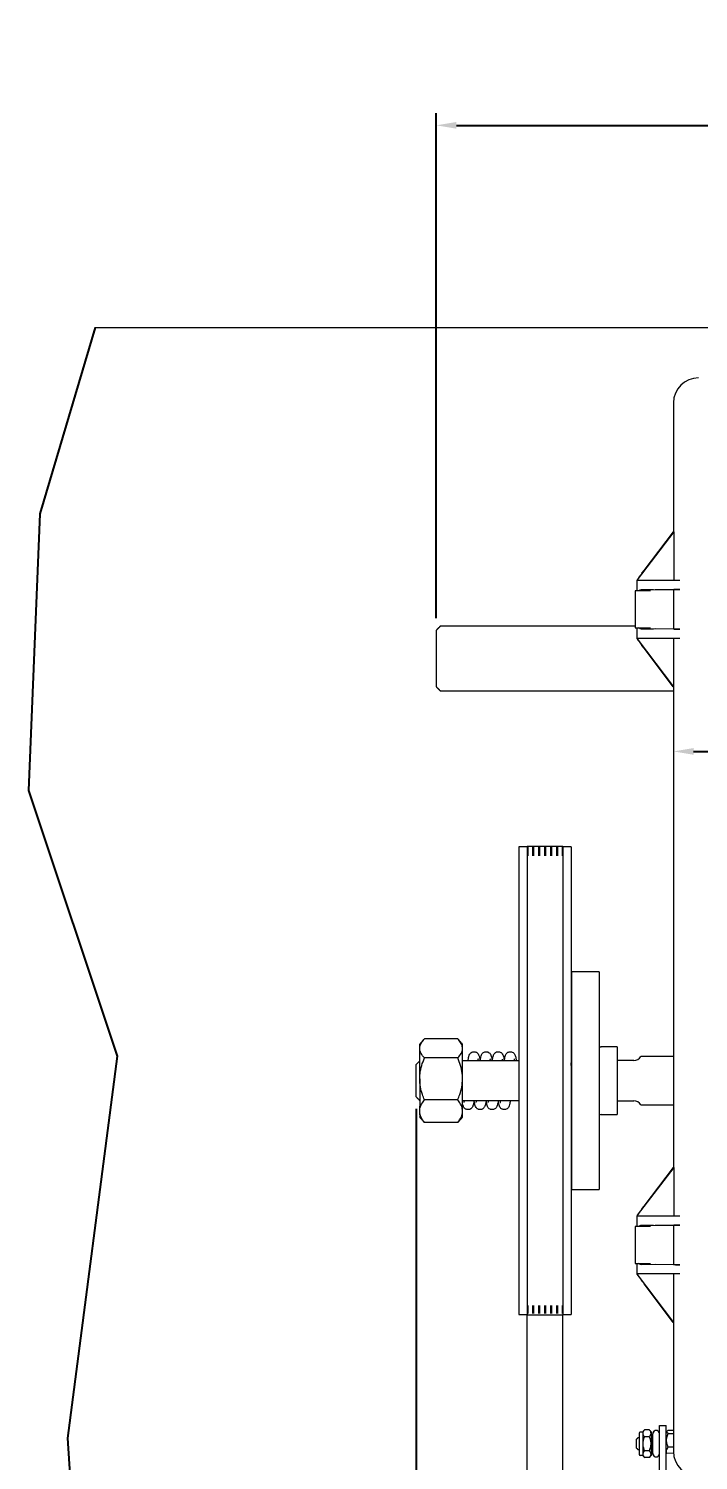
# Model space of a CAD drawing. Extents: x 4.1 to 67.2, y 8.2 to 41.8.
# Drawn here: x 4.11 to 14.49, y 19.46 to 41.64 of the extents above; entities that cross this region are included whole.
import ezdxf

# ---------------------------------------------------------------- set-up
doc = ezdxf.new("R2010")
doc.units = 0
doc.header["$LTSCALE"] = 0.5
doc.header["$MEASUREMENT"] = 0
doc.layers.get('Defpoints').update_dxf_attribs({"linetype": 'CONTINUOUS'})
doc.layers.add('DIM', color=1, linetype='CONTINUOUS')
doc.layers.add('OBJ', color=3, linetype='CONTINUOUS')
doc.styles.add('ROMANS', font='romans.shx', dxfattribs={"width": 0.9, "height": 0.375})
doc.dimstyles.new('GENIE', dxfattribs={"dimscale": 2, "dimtxt": 0.25, "dimasz": 0.156, "dimexe": 0.095, "dimexo": 0.0925, "dimgap": 0.095, "dimtad": 0, "dimtih": 1, "dimtoh": 1, "dimdec": 5, "dimzin": 4, "dimdsep": 46, "dimlunit": 5, "dimtxsty": 'ROMANS', "dimcen": 0.09, "dimadec": 0, "dimazin": 0, "dimtfac": 1, "dimtdec": 5, "dimtofl": 0, "dimtmove": 0, "dimatfit": 3, "dimfxl": 0, "dimfrac": 2, "dimtolj": 1, "dimtzin": 4, "dimarcsym": 0})

# ---------------------------------------------------------------- blocks, each defined once
blk = doc.blocks.new('*D24')
at = {"layer": 'Defpoints', "color": 0}
for p in [(10.43, 40.146), (10.43, 32.323), (26.43, 32.323)]:
    blk.add_point(p, dxfattribs=at)
at = {"layer": 'DIM', "color": 0, "lineweight": -2}
for p, q in [((10.43, 32.508), (10.43, 40.336)), ((26.43, 32.508), (26.43, 40.336)), ((10.742, 40.146), (14.855, 40.146)), ((26.118, 40.146), (20.009, 40.146))]:
    blk.add_line(p, q, dxfattribs=at)
at = {"layer": 'DIM', "color": 0}
for points in [[(10.742, 40.198), (10.742, 40.094), (10.43, 40.146)], [(26.118, 40.198), (26.118, 40.094), (26.43, 40.146)]]:
    blk.add_solid(points, dxfattribs=at)
at = {"layer": 'DIM', "color": 0, "insert": (17.432, 40.146), "char_height": 0.375, "attachment_point": 5, "style": 'ROMANS'}
blk.add_mtext('\\A1;16\\POPERATOR OUTOUT\\PSHAFT LENGTH', dxfattribs=at)
blk = doc.blocks.new('*D25')
at = {"layer": 'Defpoints', "color": 0}
for p in [(22.754, 30.444), (14.107, 19.609), (22.754, 19.597)]:
    blk.add_point(p, dxfattribs=at)
at = {"layer": 'DIM', "color": 0, "lineweight": -2}
for p, q in [((14.419, 30.444), (16.979, 30.444)), ((22.442, 30.444), (19.561, 30.444))]:
    blk.add_line(p, q, dxfattribs=at)
at = {"layer": 'DIM', "color": 0}
for points in [[(14.419, 30.496), (14.419, 30.392), (14.107, 30.444)], [(22.442, 30.496), (22.442, 30.392), (22.754, 30.444)]]:
    blk.add_solid(points, dxfattribs=at)
at = {"layer": 'DIM', "color": 0, "insert": (18.27, 30.444), "char_height": 0.375, "attachment_point": 5, "style": 'ROMANS'}
blk.add_mtext('\\A1;8 11/16', dxfattribs=at)
blk = doc.blocks.new('*D31')
at = {"layer": 'Defpoints', "color": 0}
for p in [(10.117, 25.089), (26.913, 25.089), (26.913, 9.396)]:
    blk.add_point(p, dxfattribs=at)
at = {"layer": 'DIM', "color": 0, "lineweight": -2}
for p, q in [((10.117, 24.904), (10.117, 9.206)), ((26.913, 24.904), (26.913, 9.206)), ((10.429, 9.396), (16.22, 9.396)), ((26.601, 9.396), (20.827, 9.396))]:
    blk.add_line(p, q, dxfattribs=at)
at = {"layer": 'DIM', "color": 0}
for points in [[(10.429, 9.448), (10.429, 9.344), (10.117, 9.396)], [(26.601, 9.448), (26.601, 9.344), (26.913, 9.396)]]:
    blk.add_solid(points, dxfattribs=at)
at = {"layer": 'DIM', "color": 0, "insert": (18.524, 9.396), "char_height": 0.375, "attachment_point": 5, "style": 'ROMANS'}
blk.add_mtext('\\A1;16 13/16\\POVERALL LENGTH', dxfattribs=at)

msp = doc.modelspace()

# ---------------------------------------------------------------- linework, layer by layer
at = {"layer": 'OBJ', "linetype": 'Continuous', "lineweight": 15}
for p, q in [((5.139267, 37.016032), (20.905479, 37.016032)), ((14.107078, 35.84658), (14.107078, 33.842854)), ((14.112635, 33.846581), (13.543875, 33.105559)), ((13.651136, 33.248821), (14.109237, 33.84567)), ((14.107571, 33.84567), (14.10827, 33.846581)), ((14.107571, 33.846581), (14.107571, 33.84567)), ((14.111556, 33.846581), (14.107571, 33.846581)), ((14.109237, 33.84567), (14.107571, 33.84567)), ((14.112635, 33.846581), (14.111556, 33.846581)), ((14.112635, 33.846581), (14.112635, 33.096581)), ((13.53708, 33.096581), (13.53708, 32.934081)), ((13.53708, 33.096581), (13.563212, 33.096581)), ((13.543875, 33.105559), (13.543875, 33.096581)), ((13.563212, 33.096581), (14.2049, 33.096581)), ((13.618142, 33.20691), (13.650666, 33.248821)), ((13.650666, 33.248183), (13.618142, 33.205798)), ((13.618142, 33.205798), (13.618142, 33.20691)), ((13.650666, 33.248183), (13.651136, 33.248821)), ((13.651136, 33.248821), (13.650666, 33.248821)), ((13.650666, 33.248821), (13.650666, 33.248183)), ((13.750042, 32.934081), (13.512078, 32.934081)), ((13.607507, 32.947738), (14.2049, 32.95367)), ((14.107078, 32.949324), (13.824975, 32.946579)), ((14.111556, 32.951563), (14.107078, 32.949324)), ((14.107078, 32.949324), (14.107078, 32.343835)), ((10.430476, 31.444279), (10.430476, 32.323279)), ((13.512078, 32.359079), (13.750042, 32.359079)), ((13.53708, 32.359079), (13.53708, 32.196579)), ((13.563212, 32.196579), (13.53708, 32.196579)), ((13.543369, 32.188215), (13.543369, 32.196579)), ((13.543369, 32.188215), (14.106351, 31.446579)), ((14.2049, 32.196579), (13.563212, 32.196579)), ((14.2049, 32.339494), (13.607507, 32.345421)), ((13.824975, 32.346581), (14.107078, 32.343835)), ((14.107078, 32.343835), (14.111556, 32.341596)), ((14.111908, 31.446579), (14.111908, 32.196579)), ((10.430476, 31.986423), (10.430476, 32.021735)), ((13.650666, 32.043357), (13.617818, 32.086629)), ((14.103685, 31.446579), (13.650666, 32.043357)), ((14.103685, 31.446579), (14.106351, 31.446579)), ((14.111908, 31.446579), (14.106351, 31.446579)), ((14.107078, 31.446579), (14.107078, 23.992854)), ((11.711178, 28.963473), (11.711178, 21.735884)), ((11.711178, 28.95708), (11.711178, 28.957752)), ((11.840675, 28.972019), (11.839675, 21.718476)), ((11.840675, 28.963412), (11.839675, 28.963473)), ((11.84718, 28.958254), (11.84718, 28.82482)), ((11.923178, 28.958254), (11.923178, 28.82482)), ((11.939178, 28.958254), (11.939178, 28.82482)), ((12.015176, 28.958254), (12.015176, 28.82482)), ((12.03118, 28.958254), (12.03118, 28.82482)), ((12.107178, 28.958254), (12.107178, 28.82482)), ((12.123178, 28.958254), (12.123178, 28.82482)), ((12.199176, 28.958254), (12.199176, 28.82482)), ((12.21518, 28.958254), (12.21518, 28.82482)), ((12.291178, 28.958254), (12.291178, 28.82482)), ((12.307178, 28.958254), (12.307178, 28.82482)), ((12.383176, 28.958254), (12.383176, 28.82482)), ((12.392675, 28.972019), (12.392675, 21.718476)), ((12.520177, 28.963473), (12.520177, 21.729703)), ((12.528179, 27.028476), (12.528179, 25.486926)), ((12.953179, 27.028476), (12.953179, 23.653473)), ((10.761979, 25.990492), (10.246976, 25.990492)), ((10.171977, 25.369266), (10.171977, 25.90425)), ((10.836977, 25.842064), (10.836977, 25.90425)), ((10.836977, 25.369266), (10.836977, 25.842064)), ((13.233176, 25.865974), (13.233176, 25.579609)), ((10.116979, 25.340975), (10.116979, 25.592976)), ((10.761979, 25.693637), (10.246976, 25.693637)), ((12.520994, 25.617362), (12.521041, 25.615714)), ((13.233176, 25.579609), (13.233176, 25.10234)), ((10.116979, 25.088974), (10.116979, 25.340975)), ((10.171977, 25.369266), (10.171977, 24.944848)), ((10.836977, 24.868952), (10.836977, 25.369266)), ((12.528123, 25.488259), (12.52817, 25.486616)), ((12.528177, 25.486272), (12.528168, 25.486616)), ((12.528177, 25.461259), (12.528168, 25.461602)), ((12.528179, 25.486274), (12.528179, 25.461259)), ((12.528179, 25.461259), (12.528179, 25.46123)), ((12.528179, 25.461259), (12.528179, 23.659739)), ((13.233176, 25.10234), (13.233176, 24.815975)), ((10.171977, 24.814824), (10.171977, 24.944848)), ((10.761979, 25.044896), (10.246976, 25.044896)), ((10.836977, 24.77925), (10.836977, 24.868952)), ((10.171977, 24.814824), (10.171977, 24.77925)), ((10.761979, 24.693009), (10.246976, 24.693009)), ((14.112635, 23.99658), (13.543875, 23.255558)), ((13.651136, 23.398821), (14.109237, 23.995674)), ((14.107571, 23.995674), (14.10827, 23.99658)), ((14.107571, 23.99658), (14.107571, 23.995674)), ((14.111556, 23.99658), (14.107571, 23.99658)), ((14.109237, 23.995674), (14.107571, 23.995674)), ((14.112635, 23.99658), (14.111556, 23.99658)), ((14.112635, 23.99658), (14.112635, 23.24658)), ((12.528168, 23.655024), (12.528177, 23.659376)), ((12.528168, 23.65305), (12.528177, 23.657402)), ((12.528179, 23.659739), (12.528179, 23.659377)), ((12.528179, 23.659377), (12.528179, 23.657401)), ((12.528179, 23.657401), (12.528179, 23.653473)), ((13.618142, 23.35691), (13.650666, 23.398821)), ((13.650666, 23.398182), (13.618142, 23.355797)), ((13.618142, 23.355797), (13.618142, 23.35691)), ((13.650666, 23.398182), (13.651136, 23.398821)), ((13.650666, 23.398821), (13.650666, 23.398182)), ((13.651136, 23.398821), (13.650666, 23.398821)), ((13.750042, 23.08408), (13.512078, 23.08408)), ((13.53708, 23.24658), (13.53708, 23.08408)), ((13.53708, 23.24658), (13.563212, 23.24658)), ((13.543875, 23.255558), (13.543875, 23.24658)), ((13.563212, 23.24658), (14.2049, 23.24658)), ((13.607507, 23.097742), (14.2049, 23.10367)), ((14.107078, 23.099324), (13.824975, 23.096583)), ((14.111556, 23.101562), (14.107078, 23.099324)), ((14.107078, 23.099324), (14.107078, 22.493834)), ((13.512078, 22.509078), (13.750042, 22.509078)), ((13.53708, 22.509078), (13.53708, 22.346583)), ((14.2049, 22.489493), (13.607507, 22.495421)), ((13.824975, 22.49658), (14.107078, 22.493834)), ((14.107078, 22.493834), (14.111556, 22.491596)), ((13.563212, 22.346583), (13.53708, 22.346583)), ((13.543369, 22.338215), (13.543369, 22.346583)), ((13.543369, 22.338215), (14.106351, 21.596583)), ((14.2049, 22.346583), (13.563212, 22.346583)), ((14.103685, 21.596583), (13.650666, 22.193357)), ((14.111908, 21.596583), (14.111908, 22.346583)), ((11.84718, 21.857129), (11.84718, 21.734908)), ((11.923178, 21.857129), (11.923178, 21.734908)), ((11.939178, 21.857129), (11.939178, 21.734908)), ((12.015176, 21.857129), (12.015176, 21.734908)), ((12.03118, 21.857129), (12.03118, 21.734908)), ((12.107178, 21.857129), (12.107178, 21.734908)), ((12.123178, 21.857129), (12.123178, 21.734908)), ((12.199176, 21.857129), (12.199176, 21.734908)), ((12.21518, 21.857129), (12.21518, 21.734908)), ((12.291178, 21.857129), (12.291178, 21.734908)), ((12.307178, 21.857129), (12.307178, 21.734908)), ((12.383176, 21.857129), (12.383176, 21.734908)), ((11.711178, 21.735884), (11.711178, 21.718476)), ((11.84068, 16.798892), (11.839675, 21.718476)), ((12.392675, 16.798892), (12.392675, 21.718476)), ((12.520177, 21.729703), (12.520177, 21.718476)), ((14.103685, 21.596583), (14.106351, 21.596583)), ((14.111908, 21.596583), (14.106351, 21.596583)), ((14.107078, 21.596583), (14.107078, 19.596579)), ((13.890376, 17.265559), (13.890376, 20.000089)), ((13.994979, 17.251352), (13.994979, 20.000089)), ((13.529979, 19.781597), (13.529979, 19.651596)), ((13.572481, 19.878103), (13.572481, 19.555091)), ((13.629974, 19.898103), (13.629974, 19.53509)), ((13.729978, 19.93307), (13.659973, 19.93307)), ((13.729978, 19.821574), (13.659973, 19.821574)), ((13.759977, 19.898103), (13.759977, 19.53509)), ((13.787377, 19.562097), (13.787377, 19.871096)), ((13.787377, 19.562097), (13.787377, 19.871096)), ((14.024979, 19.924421), (14.107055, 19.924421)), ((14.024979, 19.873072), (14.107055, 19.873072)), ((13.729978, 19.6051), (13.659973, 19.6051)), ((13.759977, 19.563133), (13.787377, 19.563133)), ((14.002395, 19.569622), (14.109283, 19.572299)), ((14.024979, 19.665247), (14.107055, 19.665247)), ((13.729978, 19.500123), (13.659973, 19.500123))]:
    msp.add_line(p, q, dxfattribs=at)
at = {"layer": 'OBJ'}
msp.add_lwpolyline([(5.139267, 37.016032), (4.280848, 34.125838), (4.109164, 29.837582), (5.482636, 25.720856), (4.710058, 19.803063), (5.053427, 14.571391), (6.033586, 12.612827)], dxfattribs=at)
at = {"layer": 'OBJ', "linetype": 'Continuous', "lineweight": 15}
for centre, radius, start, end in [((14.492987, 35.84658), 0.385909, 90, 180), ((12.984427, 25.897224), 0.03125, 180, 270), ((13.491977, 25.777974), 0.125, 270, 330), ((13.491977, 24.903974), 0.125, 30, 90), ((12.984427, 24.784724), 0.03125, 90, 180), ((13.592477, 19.878103), 0.02, 90, 180), ((13.838877, 19.871096), 0.0515, 0, 180), ((13.838877, 19.871097), 0.0515, 118.5704506, 180), ((13.592477, 19.55509), 0.02, 180, 270), ((13.838877, 19.562097), 0.0515, 180, 241.5933844), ((13.838877, 19.562096), 0.0515, 180, 0), ((14.492987, 19.59658), 0.385909, 180, 270)]:
    msp.add_arc(centre, radius, start, end, dxfattribs=at)
for centre, major_axis, ratio, start_param, end_param in [((13.657077, 33.254805), (0.124992, 0.166179), 0.008384536, 1.869457154, 2.692490846), ((13.657077, 32.946579), (0.142, 0), 0.008726868, 0.001044726, 1.927383421), ((14.486498, 32.951507), (0.375, 0), 0.008726868, 2.420268055, 3.124139361), ((13.657077, 32.036664), (-0.124992, 0.167957), 0.008359396, 0.439495111, 1.262528803), ((13.657077, 32.346582), (0.142, 0), 0.008726868, 4.355801886, 6.282140581), ((14.486498, 32.341653), (0.375, 0), 0.008726868, 3.159045946, 3.862917252), ((13.657077, 23.404805), (0.124992, 0.166179), 0.008384536, 1.869457154, 2.692490846), ((13.657077, 23.096579), (0.142, 0), 0.008726868, 0.001044726, 1.927383421), ((14.486498, 23.101507), (0.375, 0), 0.008726868, 2.420268055, 3.124139361), ((14.486498, 22.491653), (0.375, 0), 0.008726868, 3.159045946, 3.862917252), ((13.657077, 22.186664), (-0.124992, 0.167957), 0.008359396, 0.439495111, 1.262528803)]:
    msp.add_ellipse(centre, major_axis=major_axis, ratio=ratio, start_param=start_param, end_param=end_param, dxfattribs=at)
for points in [[(13.512078, 32.934081), (13.512078, 32.359079)], [(10.49048, 32.383282), (10.430476, 32.323279)], [(13.512078, 32.383282), (10.49048, 32.383282)], [(10.430476, 31.444279), (10.49048, 31.38428)], [(10.49048, 31.38428), (14.107078, 31.38428)], [(11.839675, 28.963473), (11.711178, 28.963473)], [(12.392675, 28.972019), (11.840675, 28.972019)], [(12.520177, 28.963473), (12.392675, 28.963473)], [(12.520905, 28.687306), (12.521041, 28.656884)], [(12.953179, 27.028476), (12.528179, 27.028476)], [(10.171977, 25.90425), (10.23238, 25.974333)], [(10.776575, 25.974333), (10.836977, 25.90425)], [(13.233176, 25.865974), (12.984427, 25.865974)], [(10.17198, 25.647976), (10.116979, 25.592976)], [(10.836977, 25.65375), (10.923362, 25.65375)], [(10.836977, 25.65375), (11.711178, 25.65375)], [(11.072392, 25.65375), (11.111422, 25.65375)], [(11.259964, 25.65375), (11.29827, 25.65375)], [(11.447498, 25.65375), (11.485823, 25.65375)], [(12.521041, 25.615714), (12.520905, 25.620384)], [(12.528123, 25.488259), (12.520994, 25.617362)], [(13.491977, 25.652974), (13.233176, 25.652974)], [(14.107078, 25.715475), (13.600232, 25.715475)], [(10.116979, 25.088974), (10.17198, 25.033973)], [(11.711178, 25.02975), (10.836977, 25.02975)], [(10.864621, 25.02975), (10.836977, 25.02975)], [(11.051948, 25.02975), (11.013726, 25.02975)], [(11.239426, 25.02975), (11.200275, 25.02975)], [(11.427073, 25.02975), (11.388334, 25.02975)], [(13.233176, 25.028975), (13.491977, 25.028975)], [(13.600232, 24.966474), (14.107078, 24.966474)], [(10.23238, 24.709167), (10.171977, 24.77925)], [(10.232577, 24.709335), (10.246976, 24.693009)], [(10.776378, 24.709335), (10.761979, 24.693009)], [(10.836977, 24.77925), (10.776575, 24.709167)], [(12.984427, 24.815975), (13.233176, 24.815975)], [(12.528179, 23.653473), (12.953179, 23.653473)], [(13.512078, 23.08408), (13.512078, 22.509078)], [(11.711178, 21.718476), (11.839675, 21.718476)], [(12.392675, 21.70993), (11.840675, 21.70993)], [(12.392675, 21.718476), (12.520177, 21.718476)], [(13.890376, 20.000089), (13.994979, 20.000089)], [(13.529979, 19.781597), (13.559978, 19.811596)], [(13.559978, 19.811596), (13.572481, 19.811596)], [(13.592474, 19.898103), (13.629974, 19.898103)], [(13.629974, 19.898103), (13.661888, 19.935332)], [(13.728063, 19.935332), (13.759977, 19.898103)], [(13.759977, 19.835596), (13.787377, 19.835596)], [(13.994979, 19.898103), (14.006572, 19.911629)], [(13.559978, 19.621597), (13.529979, 19.651596)], [(13.572481, 19.621597), (13.559978, 19.621597)], [(13.629974, 19.53509), (13.592474, 19.53509)], [(13.661888, 19.497862), (13.629974, 19.53509)], [(13.759977, 19.53509), (13.728063, 19.497862)]]:
    msp.add_open_spline(points, degree=1, dxfattribs=at)
for points, knots in [([(13.607507, 32.947738), (13.599828, 32.946226), (13.5847, 32.943246), (13.570346, 32.934578), (13.563302, 32.93045), (13.563212, 32.930396)], [0, 0, 0, 0, 0.5043700656, 0.993615693, 1, 1, 1, 1]), ([(13.563212, 32.362763), (13.563302, 32.362711), (13.565937, 32.361212), (13.57348, 32.356965), (13.587813, 32.349025), (13.600255, 32.346749), (13.607507, 32.345421)], [0, 0, 0, 0, 0.0063588812, 0.184675954, 0.5248143948, 1, 1, 1, 1]), ([(10.171977, 25.842064), (10.174832, 25.86284), (10.180646, 25.905145), (10.214276, 25.954327), (10.239606, 25.982341), (10.246976, 25.990492)], [0, 0, 0, 0, 0.406280287, 0.827264996, 1, 1, 1, 1]), ([(10.836977, 25.842064), (10.834122, 25.86284), (10.828309, 25.905145), (10.794679, 25.954327), (10.769348, 25.982341), (10.761979, 25.990492)], [0, 0, 0, 0, 0.406280287, 0.827264996, 1, 1, 1, 1]), ([(10.246976, 25.693637), (10.22727, 25.716711), (10.187141, 25.7637), (10.17215, 25.815079), (10.171982, 25.841366), (10.171977, 25.842064)], [0, 0, 0, 0, 0.484331605, 0.986305806, 1, 1, 1, 1]), ([(10.761979, 25.693637), (10.781685, 25.716711), (10.821814, 25.7637), (10.836804, 25.815079), (10.836973, 25.841366), (10.836977, 25.842064)], [0, 0, 0, 0, 0.484331605, 0.986305806, 1, 1, 1, 1]), ([(10.923191, 25.65375), (10.924582, 25.663762), (10.92821, 25.687611), (10.935186, 25.719648), (10.942037, 25.744666), (10.964323, 25.774156), (10.989622, 25.788189), (11.014429, 25.791609), (11.034123, 25.789154), (11.0509, 25.78241), (11.067142, 25.771337), (11.089695, 25.744514), (11.096389, 25.715228), (11.103308, 25.684273), (11.106309, 25.660667), (11.107188, 25.65375)], [0.5892144792, 0.5892144792, 0.5892144792, 0.5892144792, 0.6225509125, 0.6733528962, 0.7247843082, 0.7503875502, 0.779090556, 0.7943261523, 0.8096818197, 0.8238479714, 0.8364794772, 0.8583650807, 0.9251945592, 0.9780820089, 1, 1, 1, 1]), ([(11.110789, 25.65375), (11.11381, 25.674667), (11.119456, 25.707102), (11.126225, 25.734162), (11.140381, 25.760991), (11.158823, 25.778583), (11.179761, 25.788017), (11.198445, 25.791503), (11.218214, 25.789958), (11.240416, 25.782205), (11.259467, 25.766981), (11.274802, 25.744527), (11.283277, 25.719193), (11.289385, 25.691974), (11.293117, 25.665199), (11.294713, 25.65375)], [0.5887520591, 0.5887520591, 0.5887520591, 0.5887520591, 0.6576146376, 0.7099422923, 0.7348054701, 0.761608489, 0.7762657153, 0.7914296207, 0.8068187156, 0.8212705018, 0.8456256057, 0.8666250339, 0.9107088181, 0.9618207497, 1, 1, 1, 1]), ([(11.298201, 25.65375), (11.298432, 25.655382), (11.300724, 25.671333), (11.305637, 25.700555), (11.31146, 25.725606), (11.320643, 25.748605), (11.335379, 25.770187), (11.358625, 25.785736), (11.382496, 25.791203), (11.402209, 25.790639), (11.420407, 25.785145), (11.438385, 25.774692), (11.458082, 25.75375), (11.468375, 25.72793), (11.475484, 25.697535), (11.480527, 25.672254), (11.482463, 25.653839), (11.482472, 25.65375)], [0.588225596, 0.588225596, 0.588225596, 0.588225596, 0.5936614744, 0.6417714552, 0.6940548421, 0.7192352937, 0.7444397417, 0.7725687163, 0.7876415198, 0.8029937726, 0.8177070469, 0.830835091, 0.8533149201, 0.8958519556, 0.9448737281, 0.9997329305, 1, 1, 1, 1]), ([(11.485697, 25.65375), (11.487334, 25.665496), (11.491267, 25.690996), (11.49845, 25.72261), (11.50647, 25.749625), (11.529172, 25.775028), (11.548666, 25.785789), (11.566587, 25.790784), (11.586186, 25.791121), (11.610034, 25.785161), (11.631312, 25.770449), (11.651504, 25.743313), (11.657654, 25.720773), (11.663091, 25.696553), (11.666624, 25.677224), (11.668876, 25.660274), (11.669743, 25.65375)], [0.5877914911, 0.5877914911, 0.5877914911, 0.5877914911, 0.6266995174, 0.6778756917, 0.7286704676, 0.754829436, 0.7692241679, 0.7841956014, 0.7995116212, 0.8144427824, 0.8396766421, 0.8608426121, 0.9194425284, 0.9444965125, 0.9786352273, 1, 1, 1, 1]), ([(10.171977, 25.369266), (10.172058, 25.376695), (10.17259, 25.425302), (10.184895, 25.516011), (10.214892, 25.616227), (10.239044, 25.6745), (10.246976, 25.693637)], [0, 0, 0, 0, 0.066535008, 0.435281723, 0.814548869, 1, 1, 1, 1]), ([(10.836977, 25.369266), (10.836896, 25.376695), (10.836365, 25.425302), (10.82406, 25.516011), (10.794063, 25.616227), (10.76991, 25.6745), (10.761979, 25.693637)], [0, 0, 0, 0, 0.066535008, 0.435281723, 0.814548869, 1, 1, 1, 1]), ([(11.076588, 25.678256), (11.076644, 25.67834), (11.077308, 25.679328), (11.075417, 25.672709), (11.07367, 25.662705), (11.072291, 25.65375)], [0, 0, 0, 0, 0.00230457078, 0.02712316639, 0.07595908391, 0.07595908391, 0.07595908391, 0.07595908391]), ([(11.263934, 25.677807), (11.264054, 25.677923), (11.264514, 25.678368), (11.262735, 25.671138), (11.260971, 25.661268), (11.259782, 25.65375)], [0, 0, 0, 0, 0.00849959552, 0.03257904258, 0.07042033361, 0.07042033361, 0.07042033361, 0.07042033361]), ([(11.451309, 25.677128), (11.45105, 25.675421), (11.45059, 25.672383), (11.448458, 25.660257), (11.447387, 25.65375)], [0, 0, 0, 0, 0.03996063038, 0.07107312831, 0.07107312831, 0.07107312831, 0.07107312831]), ([(11.639171, 25.678444), (11.63919, 25.678474), (11.640521, 25.680626), (11.637699, 25.670872), (11.635395, 25.658091), (11.634693, 25.65375)], [0, 0, 0, 0, 0.0006963647, 0.0487610364, 0.07037230874, 0.07037230874, 0.07037230874, 0.07037230874]), ([(10.246976, 25.044896), (10.235832, 25.072358), (10.209467, 25.137335), (10.179081, 25.245614), (10.174365, 25.327702), (10.171977, 25.369266)], [0, 0, 0, 0, 0.265463231, 0.628076484, 1, 1, 1, 1]), ([(10.761979, 25.044896), (10.773122, 25.072358), (10.799488, 25.137335), (10.829873, 25.245614), (10.834589, 25.327702), (10.836977, 25.369266)], [0, 0, 0, 0, 0.265463231, 0.628076484, 1, 1, 1, 1]), ([(12.528179, 25.486274), (12.528178, 25.48644), (12.528174, 25.487103), (12.528145, 25.487764), (12.528123, 25.488259)], [0, 0, 0, 0, 0.250201955, 1, 1, 1, 1]), ([(10.171977, 24.868952), (10.174832, 24.893579), (10.180646, 24.943726), (10.214275, 25.002026), (10.239606, 25.035234), (10.246976, 25.044896)], [0, 0, 0, 0, 0.406281887, 0.827268006, 1, 1, 1, 1]), ([(10.246976, 24.693009), (10.22727, 24.720367), (10.187141, 24.776079), (10.172151, 24.836912), (10.171982, 24.868124), (10.171977, 24.868952)], [0, 0, 0, 0, 0.48434824, 0.986334728, 1, 1, 1, 1]), ([(10.836977, 24.868952), (10.834122, 24.893579), (10.828309, 24.943726), (10.794679, 25.002026), (10.769348, 25.035234), (10.761979, 25.044896)], [0, 0, 0, 0, 0.406281887, 0.827268006, 1, 1, 1, 1]), ([(10.761979, 24.693009), (10.781685, 24.720367), (10.821814, 24.776079), (10.836804, 24.836912), (10.836973, 24.868124), (10.836977, 24.868952)], [0, 0, 0, 0, 0.48434824, 0.986334728, 1, 1, 1, 1]), ([(11.01374, 25.02975), (11.013704, 25.029494), (11.01155, 25.014099), (11.006727, 24.984802), (11.000535, 24.958623), (10.991087, 24.935346), (10.976629, 24.914079), (10.953687, 24.898255), (10.929927, 24.892418), (10.910285, 24.892675), (10.892471, 24.897726), (10.879131, 24.905057), (10.87021, 24.912131), (10.864167, 24.918288), (10.860055, 24.923318), (10.8548, 24.931002), (10.848326, 24.944059), (10.844071, 24.959237), (10.841539, 24.96827)], [0.631826229, 0.631826229, 0.631826229, 0.631826229, 0.6327299902, 0.6862241942, 0.7434237082, 0.7709020657, 0.7982195404, 0.8281472218, 0.844266008, 0.8608076554, 0.8763679046, 0.8889390584, 0.8987164165, 0.9060773448, 0.9127896118, 0.9227880945, 0.9540474094, 1, 1, 1, 1]), ([(10.86004, 25.005323), (10.860044, 25.00556), (10.860062, 25.006548), (10.862693, 25.018346), (10.864594, 25.029416), (10.864651, 25.02975)], [0, 0, 0, 0, 0.01599840077, 0.06664530451, 0.06821135315, 0.06821135315, 0.06821135315, 0.06821135315]), ([(11.201172, 25.02975), (11.198628, 25.01162), (11.193458, 24.980899), (11.186842, 24.954143), (11.175239, 24.929132), (11.160381, 24.911373), (11.141989, 24.899688), (11.124734, 24.893653), (11.10531, 24.891936), (11.085959, 24.895435), (11.07023, 24.902645), (11.055965, 24.913072), (11.040218, 24.931834), (11.031546, 24.953949), (11.024432, 24.983025), (11.019495, 25.009389), (11.017096, 25.029059), (11.017012, 25.02975)], [0.5883642702, 0.5883642702, 0.5883642702, 0.5883642702, 0.6474641478, 0.7008537385, 0.7261742238, 0.7521621456, 0.7662982722, 0.7811063625, 0.7964235845, 0.8117062681, 0.825165605, 0.836564395, 0.8544934492, 0.8919859678, 0.9414728562, 0.9979416744, 1, 1, 1, 1]), ([(11.047499, 25.005058), (11.047426, 25.00494), (11.046157, 25.002885), (11.049379, 25.01374), (11.051723, 25.026359), (11.052291, 25.02975)], [0, 0, 0, 0, 0.0029377942, 0.05111660627, 0.06753464984, 0.06753464984, 0.06753464984, 0.06753464984]), ([(11.388772, 25.02975), (11.388105, 25.024962), (11.385191, 25.005157), (11.379225, 24.973612), (11.372982, 24.949378), (11.358524, 24.922571), (11.340147, 24.905056), (11.3192, 24.895538), (11.300433, 24.891994), (11.280631, 24.893521), (11.259069, 24.901022), (11.240976, 24.914997), (11.225702, 24.936114), (11.217921, 24.957891), (11.211113, 24.985882), (11.206755, 25.015247), (11.204602, 25.02975)], [0.5889696745, 0.5889696745, 0.5889696745, 0.5889696745, 0.6046985658, 0.6557764067, 0.7090061093, 0.7342613625, 0.7610640704, 0.7756409229, 0.7908056137, 0.8062873319, 0.8205970956, 0.8429700757, 0.8599472138, 0.8992369123, 0.9502341768, 1, 1, 1, 1]), ([(11.235127, 25.005491), (11.235035, 25.005425), (11.234756, 25.005226), (11.236906, 25.013701), (11.238658, 25.023318), (11.239685, 25.02975)], [0, 0, 0, 0, 0.01180633289, 0.03593974767, 0.06777938355, 0.06777938355, 0.06777938355, 0.06777938355]), ([(11.576157, 25.02975), (11.572907, 25.006922), (11.566774, 24.973049), (11.558817, 24.944118), (11.540703, 24.915771), (11.518629, 24.89949), (11.495388, 24.892834), (11.475724, 24.892277), (11.456945, 24.896877), (11.438722, 24.906328), (11.424008, 24.920329), (11.411534, 24.940054), (11.404329, 24.961802), (11.397917, 24.989635), (11.393955, 25.017539), (11.39222, 25.02975)], [0.5897135391, 0.5897135391, 0.5897135391, 0.5897135391, 0.6647054886, 0.7174811839, 0.7428956579, 0.7706017994, 0.7855610474, 0.8009652695, 0.8159884057, 0.8289661688, 0.8491611236, 0.865945838, 0.9071140071, 0.959353131, 1, 1, 1, 1]), ([(11.422342, 25.004752), (11.422515, 25.005564), (11.42306, 25.008125), (11.425447, 25.019776), (11.427129, 25.02975)], [0, 0, 0, 0, 0.02172949173, 0.06849268888, 0.06849268888, 0.06849268888, 0.06849268888]), ([(12.52817, 23.653051), (12.52817, 23.653414), (12.528169, 23.654864), (12.528175, 23.656314), (12.528179, 23.657401)], [0, 0, 0, 0, 0.250252071, 1, 1, 1, 1]), ([(13.607507, 23.097742), (13.599824, 23.096246), (13.584688, 23.093298), (13.570373, 23.084473), (13.563302, 23.080452), (13.563212, 23.0804)], [0, 0, 0, 0, 0.504370942, 0.993639644, 1, 1, 1, 1]), ([(13.563212, 22.512762), (13.563302, 22.512711), (13.565937, 22.511211), (13.573481, 22.506973), (13.587812, 22.499021), (13.600255, 22.496746), (13.607507, 22.495421)], [0, 0, 0, 0, 0.006358896, 0.184652835, 0.524813297, 1, 1, 1, 1]), ([(13.659973, 19.6051), (13.649406, 19.63464), (13.62815, 19.694059), (13.639526, 19.770526), (13.655569, 19.810579), (13.659973, 19.821574)], [0, 0, 0, 0, 0.417658069, 0.840133208, 1, 1, 1, 1]), ([(13.659973, 19.821574), (13.656166, 19.82642), (13.641225, 19.84544), (13.629285, 19.880741), (13.644369, 19.913557), (13.657465, 19.929934), (13.659973, 19.93307)], [0, 0, 0, 0, 0.136765833, 0.5367689035, 0.9112946228, 1, 1, 1, 1]), ([(13.729978, 19.93307), (13.732486, 19.929934), (13.745583, 19.913557), (13.760666, 19.880741), (13.748726, 19.84544), (13.733785, 19.82642), (13.729978, 19.821574)], [0, 0, 0, 0, 0.0887053772, 0.4632310965, 0.863234167, 1, 1, 1, 1]), ([(13.729978, 19.821574), (13.740545, 19.792034), (13.761801, 19.732615), (13.750426, 19.656148), (13.734382, 19.616095), (13.729978, 19.6051)], [0, 0, 0, 0, 0.417658767, 0.840133895, 1, 1, 1, 1]), ([(14.024979, 19.873072), (14.014414, 19.880079), (13.993161, 19.894175), (14.004514, 19.912312), (14.020571, 19.921813), (14.024979, 19.924421)], [0, 0, 0, 0, 0.417646337, 0.840130538, 1, 1, 1, 1]), ([(14.024979, 19.665247), (14.022467, 19.671092), (14.009356, 19.701608), (13.994305, 19.762792), (14.006212, 19.828586), (14.021168, 19.864039), (14.024979, 19.873072)], [0, 0, 0, 0, 0.088730838, 0.463230651, 0.863229349, 1, 1, 1, 1]), ([(13.659973, 19.500123), (13.649406, 19.514448), (13.62815, 19.543262), (13.639528, 19.580347), (13.655569, 19.599768), (13.659973, 19.6051)], [0, 0, 0, 0, 0.417645187, 0.840111381, 1, 1, 1, 1]), ([(13.729978, 19.6051), (13.740545, 19.590775), (13.7618, 19.561962), (13.750426, 19.52488), (13.734382, 19.505455), (13.729978, 19.500123)], [0, 0, 0, 0, 0.417680342, 0.840146075, 1, 1, 1, 1]), ([(14.002395, 19.569622), (14.001874, 19.570976), (13.992946, 19.594173), (14.005168, 19.628428), (14.020711, 19.657315), (14.024979, 19.665247)], [0, 0, 0, 0, 0.043020918, 0.73725822, 1, 1, 1, 1])]:
    msp.add_open_spline(points, degree=3, knots=knots, dxfattribs=at)

# ---------------------------------------------------------------- dimensions: what is measured, and where the dimension line sits
at = {"layer": 'DIM'}
dim = msp.add_linear_dim(base=(10.430476, 40.146277), p1=(26.430479, 32.323279), p2=(10.430476, 32.323279), text='<>\\POPERATOR OUTOUT\\PSHAFT LENGTH', dimstyle='GENIE', dxfattribs=at)
dim.commit()
dim.dimension.update_dxf_attribs({"geometry": '*D24', "text_midpoint": (17.431991, 40.146277), "dimtype": 160})
for base, p1, p2, text, override, picture, middle in [((22.753896, 30.444247), (14.107078, 19.608622), (22.753896, 19.59658), '8 11/16', {"dimdec": 4, "dimse1": 1, "dimse2": 1}, '*D25', (18.27037, 30.444247)), ((26.912676, 9.396163), (10.116979, 25.088974), (26.912676, 25.088974), '<>\\POVERALL LENGTH', {"dimdec": 4}, '*D31', (18.523694, 9.396163))]:
    dim = msp.add_linear_dim(base=base, p1=p1, p2=p2, text=text, dimstyle='GENIE', override=override, dxfattribs=at)
    dim.commit()
    dim.dimension.update_dxf_attribs({"geometry": picture, "text_midpoint": middle, "dimtype": 160})

doc.saveas('drawing.dxf')
